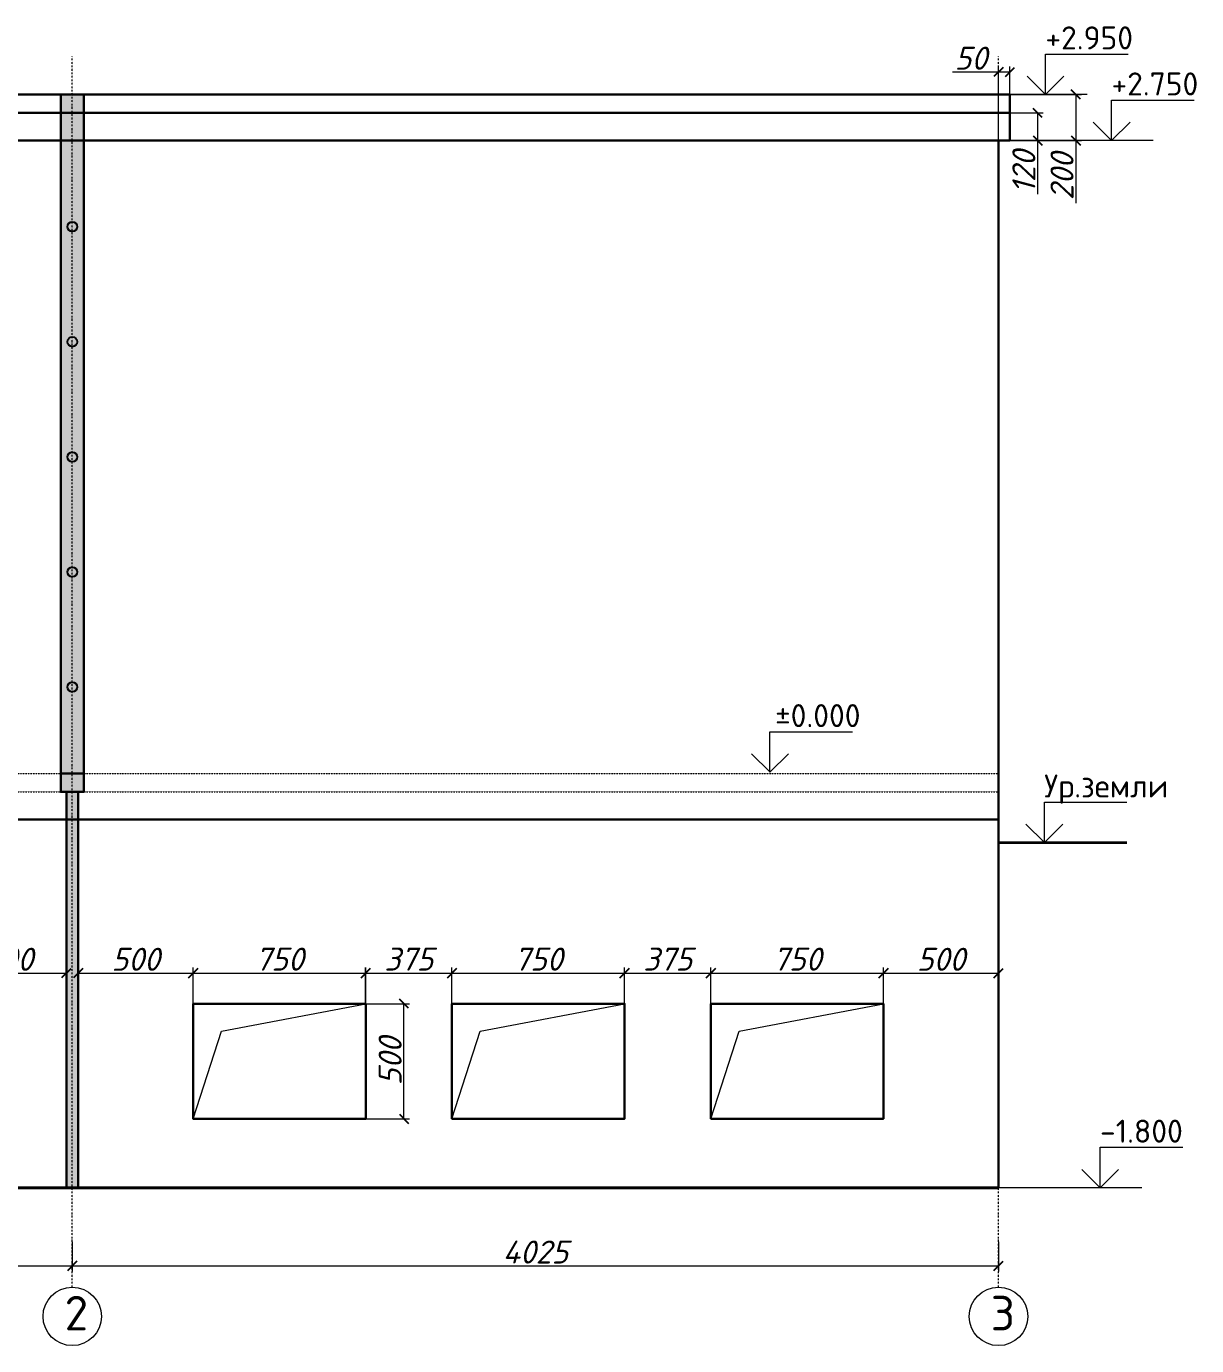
# Model space of a CAD drawing. Header units: millimetres. Extents: x 18305 to 53696, y 2146 to 15344.
# Drawn here: x 33648 to 38734, y 2235 to 7967 of the extents above; entities that cross this region are included whole.
import ezdxf

# ---------------------------------------------------------------- set-up
doc = ezdxf.new("R2010")
doc.units = ezdxf.units.MM
for name, pattern in [('A_HIDDEN1', [0.333334, 0.166667, -0.166667]), ('DASHDOT2', [0.5, 0.25, -0.125, 0, -0.125]), ('Сплошная', [0])]:
    doc.linetypes.add(name, pattern=pattern)
doc.layers.add('НОЛЬ', color=7, linetype='Continuous')
doc.layers.add('Системный слой', color=7, linetype='Continuous')
doc.styles.add('ГОСТ-100', font='isocpeur.ttf', dxfattribs={"height": 100})
doc.styles.add('ГОСТ-150', font='isocpeur.ttf', dxfattribs={"height": 150})
doc.styles.add('ГОСТ-80', font='isocpeur.ttf', dxfattribs={"height": 80})
doc.styles.add('ИСО курсив', font='isocpeui.ttf')
doc.dimstyles.new('ГОСТ-80', dxfattribs={"dimtxt": 80, "dimasz": 40, "dimexe": 24, "dimexo": 1, "dimgap": 10, "dimtad": 1, "dimdec": 0, "dimtxsty": 'ГОСТ-80', "dimblk": 'OBLIQUE', "dimcen": 2.5, "dimclrd": 251, "dimclre": 251, "dimclrt": 251, "dimadec": 0, "dimazin": 0, "dimtfac": 1, "dimtdec": 0, "dimtmove": 0, "dimatfit": 3, "dimfxl": 250, "dimlwd": 9, "dimlwe": 9, "dimarcsym": 2})

# ---------------------------------------------------------------- blocks, each defined once
blk = doc.blocks.new('_OBLIQUE')
at = {"color": 0, "linetype": 'ByBlock'}
blk.add_line((-0.5, -0.5), (0.5, 0.5), dxfattribs=at)
blk = doc.blocks.new('*D1991')
at = {"color": 251, "linetype": 'Сплошная', "lineweight": 9, "transparency": 16777216}
for p, q in [((33848, 2686.2), (33848, 2557.6)), ((27823, 2591.1), (27823, 2557.6))]:
    blk.add_line(p, q, dxfattribs=at)
at = {"color": 251, "linetype": 'Continuous', "lineweight": 9, "transparency": 16777216}
blk.add_line((27823, 2581.6), (33848, 2581.6), dxfattribs=at)
at = {"layer": 'Defpoints', "color": 0, "transparency": 16777216}
for p in [(33848, 2687.2), (27823, 2592.1), (33848, 2581.6)]:
    blk.add_point(p, dxfattribs=at)
at = {"color": 251, "lineweight": 9, "transparency": 16777216, "xscale": 40, "yscale": 40, "zscale": 40, "rotation": 180}
blk.add_blockref('_OBLIQUE', (27823, 2581.6), dxfattribs=at)
at = {"color": 251, "lineweight": 9, "transparency": 16777216, "xscale": 40, "yscale": 40, "zscale": 40}
blk.add_blockref('_OBLIQUE', (33848, 2581.6), dxfattribs=at)
at = {"color": 7, "lineweight": 40, "transparency": 16777216, "insert": (30835.5, 2641.6), "char_height": 100, "attachment_point": 5, "style": 'ИСО курсив'}
blk.add_mtext('6025', dxfattribs=at)
blk = doc.blocks.new('*D1926')
at = {"color": 251, "linetype": 'Сплошная', "lineweight": 9, "transparency": 16777216}
for p, q in [((37924, 7590.7), (38067.3, 7590.7)), ((37924, 7470.7), (38067.3, 7470.7))]:
    blk.add_line(p, q, dxfattribs=at)
at = {"color": 251, "linetype": 'Continuous', "lineweight": 9, "transparency": 16777216}
for p, q in [((38043.3, 7590.7), (38043.3, 7470.7)), ((38043.3, 7470.7), (38043.3, 7237.5))]:
    blk.add_line(p, q, dxfattribs=at)
at = {"layer": 'Defpoints', "color": 0, "transparency": 16777216}
for p in [(37923, 7590.7), (37923, 7470.7), (38043.3, 7470.7)]:
    blk.add_point(p, dxfattribs=at)
at = {"color": 251, "lineweight": 9, "transparency": 16777216, "xscale": 40, "yscale": 40, "zscale": 40}
for p, rotation in [((38043.3, 7590.7), 90), ((38043.3, 7470.7), 270)]:
    blk.add_blockref('_OBLIQUE', p, dxfattribs=dict(at, rotation=rotation))
at = {"color": 7, "lineweight": 40, "transparency": 16777216, "insert": (37983.3, 7334.1), "char_height": 100, "attachment_point": 5, "rotation": 90, "style": 'ИСО курсив'}
blk.add_mtext('120', dxfattribs=at)
blk = doc.blocks.new('*D1927')
at = {"color": 251, "linetype": 'Continuous', "lineweight": 9, "transparency": 16777216}
for p, q in [((37873, 7768.5), (37673, 7768.5)), ((37923, 7768.5), (37873, 7768.5))]:
    blk.add_line(p, q, dxfattribs=at)
at = {"color": 251, "linetype": 'Сплошная', "lineweight": 9, "transparency": 16777216}
for p, q in [((37873, 7471.7), (37873, 7792.5)), ((37923, 7471.7), (37923, 7792.5))]:
    blk.add_line(p, q, dxfattribs=at)
at = {"layer": 'Defpoints', "color": 0, "transparency": 16777216}
for p in [(37923, 7768.5), (37873, 7470.7), (37923, 7470.7)]:
    blk.add_point(p, dxfattribs=at)
at = {"color": 251, "lineweight": 9, "transparency": 16777216, "xscale": 40, "yscale": 40, "zscale": 40, "rotation": 180}
blk.add_blockref('_OBLIQUE', (37873, 7768.5), dxfattribs=at)
at = {"color": 251, "lineweight": 9, "transparency": 16777216, "xscale": 40, "yscale": 40, "zscale": 40}
blk.add_blockref('_OBLIQUE', (37923, 7768.5), dxfattribs=at)
at = {"color": 7, "lineweight": 40, "transparency": 16777216, "insert": (37753, 7828.5), "char_height": 100, "attachment_point": 5, "style": 'ИСО курсив'}
blk.add_mtext('50', dxfattribs=at)
blk = doc.blocks.new('*D1928')
at = {"color": 251, "linetype": 'Сплошная', "lineweight": 9, "transparency": 16777216}
for p, q in [((37924, 7670.7), (38233.2, 7670.7)), ((37924, 7470.7), (38233.2, 7470.7))]:
    blk.add_line(p, q, dxfattribs=at)
at = {"color": 251, "linetype": 'Continuous', "lineweight": 9, "transparency": 16777216}
for p, q in [((38209.2, 7670.7), (38209.2, 7470.7)), ((38209.2, 7470.7), (38209.2, 7198.3))]:
    blk.add_line(p, q, dxfattribs=at)
at = {"layer": 'Defpoints', "color": 0, "transparency": 16777216}
for p in [(37923, 7670.7), (37923, 7470.7), (38209.2, 7470.7)]:
    blk.add_point(p, dxfattribs=at)
at = {"color": 251, "lineweight": 9, "transparency": 16777216, "xscale": 40, "yscale": 40, "zscale": 40}
for p, rotation in [((38209.2, 7670.7), 90), ((38209.2, 7470.7), 270)]:
    blk.add_blockref('_OBLIQUE', p, dxfattribs=dict(at, rotation=rotation))
at = {"color": 7, "lineweight": 40, "transparency": 16777216, "insert": (38149.2, 7314.5), "char_height": 100, "attachment_point": 5, "rotation": 90, "style": 'ИСО курсив'}
blk.add_mtext('200', dxfattribs=at)
blk = doc.blocks.new('*U149')
at = {"lineweight": 30, "true_color": 0xffffff}
h = blk.add_hatch(color=7, dxfattribs=at)
h.dxf.hatch_style = 1
h.paths.add_polyline_path([(0, 2949.9), (100, 2949.9), (100, -79.9), (0, -79.9)])
h = blk.add_hatch(color=7, dxfattribs=at)
h.dxf.hatch_style = 1
h.paths.add_polyline_path([(75, -79.9), (75, -1800.2), (25, -1800.2), (25, -79.9)])
at = {"color": 7, "lineweight": 30}
for points in [[(0, 2949.9), (100, 2949.9), (100, -79.9), (0, -79.9)], [(75, -79.9), (75, -1800.2), (25, -1800.2), (25, -79.9)]]:
    blk.add_lwpolyline(points, close=True, dxfattribs=at)
at = {"color": 7, "lineweight": 30, "true_color": 0xffffff}
blk.add_lwpolyline([(0, 0.1), (100, 0.1)], dxfattribs=at)
at = {"color": 7}
for centre in [(50, 2375.5), (50, 1875.5), (50, 1375.5), (50, 875.5), (50, 375.5)]:
    blk.add_circle(centre, 21.2, dxfattribs=at)
blk = doc.blocks.new('*D1929')
at = {"color": 251, "linetype": 'Сплошная', "lineweight": 9, "transparency": 16777216}
for p, q in [((37873, 2686.2), (37873, 2557.6)), ((33848, 2591.1), (33848, 2557.6))]:
    blk.add_line(p, q, dxfattribs=at)
at = {"color": 251, "linetype": 'Continuous', "lineweight": 9, "transparency": 16777216}
blk.add_line((33848, 2581.6), (37873, 2581.6), dxfattribs=at)
at = {"layer": 'Defpoints', "color": 0, "transparency": 16777216}
for p in [(37873, 2687.2), (33848, 2592.1), (37873, 2581.6)]:
    blk.add_point(p, dxfattribs=at)
at = {"color": 251, "lineweight": 9, "transparency": 16777216, "xscale": 40, "yscale": 40, "zscale": 40, "rotation": 180}
blk.add_blockref('_OBLIQUE', (33848, 2581.6), dxfattribs=at)
at = {"color": 251, "lineweight": 9, "transparency": 16777216, "xscale": 40, "yscale": 40, "zscale": 40}
blk.add_blockref('_OBLIQUE', (37873, 2581.6), dxfattribs=at)
at = {"color": 7, "lineweight": 40, "transparency": 16777216, "insert": (35860.5, 2641.6), "char_height": 100, "attachment_point": 5, "style": 'ИСО курсив'}
blk.add_mtext('4025', dxfattribs=at)
blk = doc.blocks.new('апкеп')
at = {"color": 7, "lineweight": 30, "ltscale": 25}
blk.add_lwpolyline([(0, 500), (750, 500), (750, 0), (0, 0)], close=True, dxfattribs=at)
at = {"color": 7, "lineweight": 20, "ltscale": 25}
blk.add_lwpolyline([(0, 0), (123, 381.2), (750, 500)], dxfattribs=at)
blk = doc.blocks.new('*D1837')
at = {"color": 251, "linetype": 'Сплошная', "lineweight": 9, "transparency": 16777216}
for p, q in [((33873.2, 3697.1), (33873.2, 3877.6)), ((34373, 3721.5), (34373, 3877.6))]:
    blk.add_line(p, q, dxfattribs=at)
at = {"color": 251, "linetype": 'Continuous', "lineweight": 9, "transparency": 16777216}
blk.add_line((33873.2, 3853.6), (34373, 3853.6), dxfattribs=at)
at = {"layer": 'Defpoints', "color": 0, "transparency": 16777216}
for p in [(34373, 3853.6), (33873.2, 3696.1), (34373, 3720.5)]:
    blk.add_point(p, dxfattribs=at)
at = {"color": 251, "lineweight": 9, "transparency": 16777216, "xscale": 40, "yscale": 40, "zscale": 40, "rotation": 180}
blk.add_blockref('_OBLIQUE', (33873.2, 3853.6), dxfattribs=at)
at = {"color": 251, "lineweight": 9, "transparency": 16777216, "xscale": 40, "yscale": 40, "zscale": 40}
blk.add_blockref('_OBLIQUE', (34373, 3853.6), dxfattribs=at)
at = {"color": 7, "lineweight": 40, "transparency": 16777216, "insert": (34123.1, 3913.6), "char_height": 100, "attachment_point": 5, "style": 'ИСО курсив'}
blk.add_mtext('500', dxfattribs=at)
blk = doc.blocks.new('*D1838')
at = {"color": 251, "linetype": 'Сплошная', "lineweight": 9, "transparency": 16777216}
for p, q in [((34373, 3721.5), (34373, 3877.6)), ((35123, 3721.5), (35123, 3877.6))]:
    blk.add_line(p, q, dxfattribs=at)
at = {"color": 251, "linetype": 'Continuous', "lineweight": 9, "transparency": 16777216}
blk.add_line((34373, 3853.6), (35123, 3853.6), dxfattribs=at)
at = {"layer": 'Defpoints', "color": 0, "transparency": 16777216}
for p in [(35123, 3853.6), (34373, 3720.5), (35123, 3720.5)]:
    blk.add_point(p, dxfattribs=at)
at = {"color": 251, "lineweight": 9, "transparency": 16777216, "xscale": 40, "yscale": 40, "zscale": 40, "rotation": 180}
blk.add_blockref('_OBLIQUE', (34373, 3853.6), dxfattribs=at)
at = {"color": 251, "lineweight": 9, "transparency": 16777216, "xscale": 40, "yscale": 40, "zscale": 40}
blk.add_blockref('_OBLIQUE', (35123, 3853.6), dxfattribs=at)
at = {"color": 7, "lineweight": 40, "transparency": 16777216, "insert": (34748, 3914.2), "char_height": 100, "attachment_point": 5, "style": 'ИСО курсив'}
blk.add_mtext('750', dxfattribs=at)
blk = doc.blocks.new('*D1839')
at = {"color": 251, "linetype": 'Сплошная', "lineweight": 9, "transparency": 16777216}
for p, q in [((35122.7, 3721.5), (35122.7, 3877.6)), ((35498, 3721.5), (35498, 3877.6))]:
    blk.add_line(p, q, dxfattribs=at)
at = {"color": 251, "linetype": 'Continuous', "lineweight": 9, "transparency": 16777216}
blk.add_line((35122.7, 3853.6), (35498, 3853.6), dxfattribs=at)
at = {"layer": 'Defpoints', "color": 0, "transparency": 16777216}
for p in [(35498, 3853.6), (35122.7, 3720.5), (35498, 3720.5)]:
    blk.add_point(p, dxfattribs=at)
at = {"color": 251, "lineweight": 9, "transparency": 16777216, "xscale": 40, "yscale": 40, "zscale": 40, "rotation": 180}
blk.add_blockref('_OBLIQUE', (35122.7, 3853.6), dxfattribs=at)
at = {"color": 251, "lineweight": 9, "transparency": 16777216, "xscale": 40, "yscale": 40, "zscale": 40}
blk.add_blockref('_OBLIQUE', (35498, 3853.6), dxfattribs=at)
at = {"color": 7, "lineweight": 40, "transparency": 16777216, "insert": (35310.3, 3914.2), "char_height": 100, "attachment_point": 5, "style": 'ИСО курсив'}
blk.add_mtext('375', dxfattribs=at)
blk = doc.blocks.new('*D1840')
at = {"color": 251, "linetype": 'Сплошная', "lineweight": 9, "transparency": 16777216}
for p, q in [((35124, 3720.5), (35313.3, 3720.5)), ((35124, 3220.5), (35313.3, 3220.5))]:
    blk.add_line(p, q, dxfattribs=at)
at = {"color": 251, "linetype": 'Continuous', "lineweight": 9, "transparency": 16777216}
blk.add_line((35289.3, 3220.5), (35289.3, 3720.5), dxfattribs=at)
at = {"layer": 'Defpoints', "color": 0, "transparency": 16777216}
for p in [(35123, 3720.5), (35289.3, 3720.5), (35123, 3220.5)]:
    blk.add_point(p, dxfattribs=at)
at = {"color": 251, "lineweight": 9, "transparency": 16777216, "xscale": 40, "yscale": 40, "zscale": 40}
for p, rotation in [((35289.3, 3720.5), 90), ((35289.3, 3220.5), 270)]:
    blk.add_blockref('_OBLIQUE', p, dxfattribs=dict(at, rotation=rotation))
at = {"color": 7, "lineweight": 40, "transparency": 16777216, "insert": (35229.3, 3470.5), "char_height": 100, "attachment_point": 5, "rotation": 90, "style": 'ИСО курсив'}
blk.add_mtext('500', dxfattribs=at)
blk = doc.blocks.new('*D1841')
at = {"color": 251, "linetype": 'Сплошная', "lineweight": 9, "transparency": 16777216}
for p, q in [((35498, 3721.5), (35498, 3877.6)), ((36248, 3721.5), (36248, 3877.6))]:
    blk.add_line(p, q, dxfattribs=at)
at = {"color": 251, "linetype": 'Continuous', "lineweight": 9, "transparency": 16777216}
blk.add_line((35498, 3853.6), (36248, 3853.6), dxfattribs=at)
at = {"layer": 'Defpoints', "color": 0, "transparency": 16777216}
for p in [(36248, 3853.6), (35498, 3720.5), (36248, 3720.5)]:
    blk.add_point(p, dxfattribs=at)
at = {"color": 251, "lineweight": 9, "transparency": 16777216, "xscale": 40, "yscale": 40, "zscale": 40, "rotation": 180}
blk.add_blockref('_OBLIQUE', (35498, 3853.6), dxfattribs=at)
at = {"color": 251, "lineweight": 9, "transparency": 16777216, "xscale": 40, "yscale": 40, "zscale": 40}
blk.add_blockref('_OBLIQUE', (36248, 3853.6), dxfattribs=at)
at = {"color": 7, "lineweight": 40, "transparency": 16777216, "insert": (35873, 3914.2), "char_height": 100, "attachment_point": 5, "style": 'ИСО курсив'}
blk.add_mtext('750', dxfattribs=at)
blk = doc.blocks.new('*D1942')
at = {"color": 251, "linetype": 'Сплошная', "lineweight": 9, "transparency": 16777216}
for p, q in [((36248, 3721.5), (36248, 3877.6)), ((36623, 3721.5), (36623, 3877.6))]:
    blk.add_line(p, q, dxfattribs=at)
at = {"color": 251, "linetype": 'Continuous', "lineweight": 9, "transparency": 16777216}
blk.add_line((36248, 3853.6), (36623, 3853.6), dxfattribs=at)
at = {"layer": 'Defpoints', "color": 0, "transparency": 16777216}
for p in [(36623, 3853.6), (36248, 3720.5), (36623, 3720.5)]:
    blk.add_point(p, dxfattribs=at)
at = {"color": 251, "lineweight": 9, "transparency": 16777216, "xscale": 40, "yscale": 40, "zscale": 40, "rotation": 180}
blk.add_blockref('_OBLIQUE', (36248, 3853.6), dxfattribs=at)
at = {"color": 251, "lineweight": 9, "transparency": 16777216, "xscale": 40, "yscale": 40, "zscale": 40}
blk.add_blockref('_OBLIQUE', (36623, 3853.6), dxfattribs=at)
at = {"color": 7, "lineweight": 40, "transparency": 16777216, "insert": (36435.5, 3914.2), "char_height": 100, "attachment_point": 5, "style": 'ИСО курсив'}
blk.add_mtext('375', dxfattribs=at)
blk = doc.blocks.new('*D1943')
at = {"color": 251, "linetype": 'Сплошная', "lineweight": 9, "transparency": 16777216}
for p, q in [((36623, 3721.5), (36623, 3877.6)), ((37373, 3721.5), (37373, 3877.6))]:
    blk.add_line(p, q, dxfattribs=at)
at = {"color": 251, "linetype": 'Continuous', "lineweight": 9, "transparency": 16777216}
blk.add_line((36623, 3853.6), (37373, 3853.6), dxfattribs=at)
at = {"layer": 'Defpoints', "color": 0, "transparency": 16777216}
for p in [(37373, 3853.6), (36623, 3720.5), (37373, 3720.5)]:
    blk.add_point(p, dxfattribs=at)
at = {"color": 251, "lineweight": 9, "transparency": 16777216, "xscale": 40, "yscale": 40, "zscale": 40, "rotation": 180}
blk.add_blockref('_OBLIQUE', (36623, 3853.6), dxfattribs=at)
at = {"color": 251, "lineweight": 9, "transparency": 16777216, "xscale": 40, "yscale": 40, "zscale": 40}
blk.add_blockref('_OBLIQUE', (37373, 3853.6), dxfattribs=at)
at = {"color": 7, "lineweight": 40, "transparency": 16777216, "insert": (36998, 3914.2), "char_height": 100, "attachment_point": 5, "style": 'ИСО курсив'}
blk.add_mtext('750', dxfattribs=at)
blk = doc.blocks.new('*D1944')
at = {"color": 251, "linetype": 'Сплошная', "lineweight": 9, "transparency": 16777216}
for p, q in [((37373, 3721.5), (37373, 3877.6)), ((37873, 3746.1), (37873, 3877.6))]:
    blk.add_line(p, q, dxfattribs=at)
at = {"color": 251, "linetype": 'Continuous', "lineweight": 9, "transparency": 16777216}
blk.add_line((37373, 3853.6), (37873, 3853.6), dxfattribs=at)
at = {"layer": 'Defpoints', "color": 0, "transparency": 16777216}
for p in [(37873, 3853.6), (37873, 3745.1), (37373, 3720.5)]:
    blk.add_point(p, dxfattribs=at)
at = {"color": 251, "lineweight": 9, "transparency": 16777216, "xscale": 40, "yscale": 40, "zscale": 40, "rotation": 180}
blk.add_blockref('_OBLIQUE', (37373, 3853.6), dxfattribs=at)
at = {"color": 251, "lineweight": 9, "transparency": 16777216, "xscale": 40, "yscale": 40, "zscale": 40}
blk.add_blockref('_OBLIQUE', (37873, 3853.6), dxfattribs=at)
at = {"color": 7, "lineweight": 40, "transparency": 16777216, "insert": (37623, 3913.6), "char_height": 100, "attachment_point": 5, "style": 'ИСО курсив'}
blk.add_mtext('500', dxfattribs=at)
blk = doc.blocks.new('*D1852')
at = {"color": 251, "linetype": 'Сплошная', "lineweight": 9, "transparency": 16777216}
for p, q in [((33322.7, 3721.7), (33322.7, 3877.7)), ((33823, 3755.1), (33823, 3877.7))]:
    blk.add_line(p, q, dxfattribs=at)
at = {"color": 251, "linetype": 'Continuous', "lineweight": 9, "transparency": 16777216}
blk.add_line((33322.7, 3853.7), (33823, 3853.7), dxfattribs=at)
at = {"layer": 'Defpoints', "color": 0, "transparency": 16777216}
for p in [(33823, 3853.7), (33823, 3754.1), (33322.7, 3720.7)]:
    blk.add_point(p, dxfattribs=at)
at = {"color": 251, "lineweight": 9, "transparency": 16777216, "xscale": 40, "yscale": 40, "zscale": 40, "rotation": 180}
blk.add_blockref('_OBLIQUE', (33322.7, 3853.7), dxfattribs=at)
at = {"color": 251, "lineweight": 9, "transparency": 16777216, "xscale": 40, "yscale": 40, "zscale": 40}
blk.add_blockref('_OBLIQUE', (33823, 3853.7), dxfattribs=at)
at = {"color": 7, "lineweight": 40, "transparency": 16777216, "insert": (33572.9, 3913.7), "char_height": 100, "attachment_point": 5, "style": 'ИСО курсив'}
blk.add_mtext('500', dxfattribs=at)

msp = doc.modelspace()

# ---------------------------------------------------------------- linework, layer by layer
at = {"color": 46, "lineweight": 20}
for p, q in [((37997.7, 7750.7), (38077.7, 7670.7)), ((38284.8, 7550.7), (38364.8, 7470.7)), ((36800.2, 4806.4), (36880.2, 4726.4)), ((37992.4, 4500.4), (38072.4, 4420.4)), ((38234.8, 3000.7), (38314.8, 2920.7))]:
    msp.add_line(p, q, dxfattribs=at)
at = {"color": 7, "lineweight": 30}
for p, q in [((27773, 7670.7), (37923, 7670.7)), ((37923, 7470.7), (37923, 7670.7)), ((27773, 7590.7), (37923, 7590.7)), ((27773, 7470.7), (37923, 7470.7)), ((37873, 2920.7), (37873, 7470.7)), ((27823, 4520.7), (37873, 4520.7))]:
    msp.add_line(p, q, dxfattribs=at)
at = {"color": 7, "lineweight": 40}
msp.add_line((27823, 2920.7), (37873, 2920.7), dxfattribs=at)
at = {"color": 46, "lineweight": 20}
for points in [[(38157.7, 7750.7), (38077.7, 7670.7), (38077.7, 7830.7), (38077.7, 7846.7), (38436.8, 7846.7)], [(38444.8, 7550.7), (38364.8, 7470.7), (38364.8, 7630.7), (38364.8, 7646.7), (38723.9, 7646.7)], [(36959.9, 4806.1), (36879.9, 4726.1), (36879.9, 4886.1), (36879.9, 4902.1), (37239, 4902.1)], [(38152.4, 4500.4), (38072.4, 4420.4), (38072.4, 4580.4), (38072.4, 4596.4), (38431.5, 4596.4)], [(38394.8, 3000.7), (38314.8, 2920.7), (38314.8, 3080.7), (38314.8, 3096.7), (38673.9, 3096.7)]]:
    msp.add_lwpolyline(points, dxfattribs=at)
at = {"color": 7, "lineweight": 20}
for points in [[(38258.3, 7670.7), (37923, 7670.7)], [(38545.4, 7470.7), (37923, 7470.7)], [(38495.4, 2920.7), (37873, 2920.7)]]:
    msp.add_lwpolyline(points, dxfattribs=at)
at = {"color": 251, "lineweight": 35}
msp.add_lwpolyline([(37872.9, 4420.4), (38430.9, 4420.4)], dxfattribs=at)
at = {"layer": 'НОЛЬ', "color": 44, "linetype": 'DASHDOT2', "lineweight": 20, "ltscale": 30}
for p, q in [((33848, 2489.2), (33848, 7835.3)), ((37873, 2489.2), (37873, 7835.3))]:
    msp.add_line(p, q, dxfattribs=at)
at = {"layer": 'НОЛЬ', "color": 44, "linetype": 'Continuous', "lineweight": 20, "ltscale": 30}
for centre in [(33848, 2362.1), (37873, 2362.1)]:
    msp.add_circle(centre, 127.1, dxfattribs=at)
at = {"layer": 'Системный слой', "color": 7, "linetype": 'A_HIDDEN1', "lineweight": 18, "ltscale": 5}
for p, q in [((27823, 4720.7), (37873, 4720.7)), ((27823, 4640.7), (37873, 4640.7))]:
    msp.add_line(p, q, dxfattribs=at)

# ---------------------------------------------------------------- block references
at = {"color": 7}
msp.add_blockref('*U149', (33798, 4720.8), dxfattribs=at)
at = {"color": 7, "lineweight": 18}
for p in [(34373, 3220.5), (35498, 3220.5), (36623, 3220.5)]:
    msp.add_blockref('апкеп', p, dxfattribs=at)

# ---------------------------------------------------------------- texts
at = {"color": 46, "lineweight": 30, "char_height": 100, "attachment_point": 1, "style": 'ГОСТ-100'}
for s, insert in [('+2.950', (38077, 7966.8)), ('+2.750', (38364.1, 7766.8)), ('%%P0.000', (36901.9, 5022.2)), ('Ур.земли', (38071.7, 4716.5)), ('-1.800', (38314.1, 3216.8))]:
    msp.add_mtext_dynamic_manual_height_columns(s, width=260.014, gutter_width=600, heights=[0], dxfattribs=dict(at, insert=insert))
at = {"color": 44, "lineweight": 20, "ltscale": 2, "char_height": 150, "attachment_point": 1, "style": 'ГОСТ-150'}
for s, insert in [('2', (33814.5, 2451.1)), ('3', (37839.5, 2451.1))]:
    msp.add_mtext_dynamic_manual_height_columns(s, width=681.076, gutter_width=350, heights=[0], dxfattribs=dict(at, insert=insert))

# ---------------------------------------------------------------- dimensions: what is measured, and where the dimension line sits
at = {"color": 7, "lineweight": 40}
dim = msp.add_linear_dim(base=(37923, 7768.5), p1=(37873, 7470.7), p2=(37923, 7470.7), angle=0, dimstyle='ГОСТ-80', override={"dimtxt": 100, "dimtxsty": 'ИСО курсив', "dimclrt": 7}, dxfattribs=at)
dim.commit()
dim.dimension.update_dxf_attribs({"geometry": '*D1927', "text_midpoint": (37753, 7768.5), "dimtype": 161})
dim = msp.add_aligned_dim(p1=(37923, 7670.7), p2=(37923, 7470.7), distance=286.3, dimstyle='ГОСТ-80', override={"dimtxt": 100, "dimtxsty": 'ИСО курсив', "dimclrt": 7}, dxfattribs=at)
dim.commit()
dim.dimension.update_dxf_attribs({"geometry": '*D1928', "text_midpoint": (38149.2, 7314.5)})
for base, p1, p2, picture, middle in [((38043.3, 7470.7), (37923, 7590.7), (37923, 7470.7), '*D1926', (37983.3, 7334.1)), ((35289.3, 3720.5), (35123, 3220.5), (35123, 3720.5), '*D1840', (35229.3, 3470.5))]:
    dim = msp.add_linear_dim(base=base, p1=p1, p2=p2, angle=90, dimstyle='ГОСТ-80', override={"dimtxt": 100, "dimtxsty": 'ИСО курсив', "dimclrt": 7}, dxfattribs=at)
    dim.commit()
    dim.dimension.update_dxf_attribs({"geometry": picture, "text_midpoint": middle})
for base, p1, p2, picture, middle in [((33823, 3853.7), (33322.7, 3720.7), (33823, 3754.1), '*D1852', (33572.9, 3913.7)), ((34373, 3853.6), (33873.2, 3696.1), (34373, 3720.5), '*D1837', (34123.1, 3913.6)), ((35123, 3853.6), (34373, 3720.5), (35123, 3720.5), '*D1838', (34748, 3914.2)), ((35498, 3853.6), (35122.7, 3720.5), (35498, 3720.5), '*D1839', (35310.3, 3914.2)), ((36248, 3853.6), (35498, 3720.5), (36248, 3720.5), '*D1841', (35873, 3914.2)), ((36623, 3853.6), (36248, 3720.5), (36623, 3720.5), '*D1942', (36435.5, 3914.2)), ((37373, 3853.6), (36623, 3720.5), (37373, 3720.5), '*D1943', (36998, 3914.2)), ((37873, 3853.6), (37373, 3720.5), (37873, 3745.1), '*D1944', (37623, 3913.6)), ((33848, 2581.6), (27823, 2592.1), (33848, 2687.2), '*D1991', (30835.5, 2641.6)), ((37873, 2581.6), (33848, 2592.1), (37873, 2687.2), '*D1929', (35860.5, 2641.6))]:
    dim = msp.add_linear_dim(base=base, p1=p1, p2=p2, dimstyle='ГОСТ-80', override={"dimtxt": 100, "dimtxsty": 'ИСО курсив', "dimclrt": 7}, dxfattribs=at)
    dim.commit()
    dim.dimension.update_dxf_attribs({"geometry": picture, "text_midpoint": middle})

doc.saveas('drawing.dxf')
